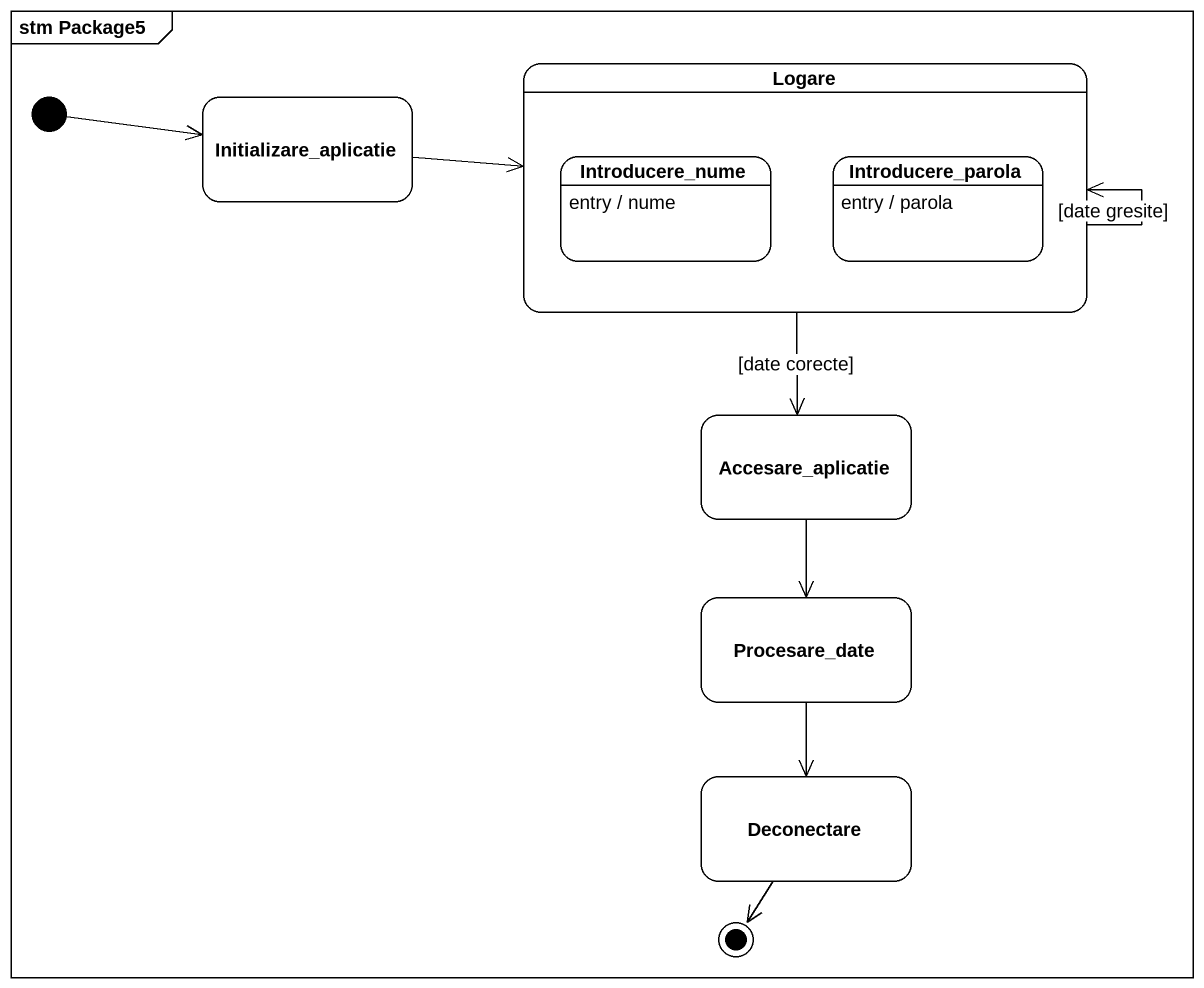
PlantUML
@startuml
mainframe stm Package5
hide empty description
state Logare {
  state Introducere_nume
  Introducere_nume : entry / nume
  state Introducere_parola
  Introducere_parola : entry / parola
}
state Initializare_aplicatie
state Accesare_aplicatie
state Procesare_date
state Deconectare
[*] -right-> Initializare_aplicatie
Logare --> Logare : [date gresite]
Logare --> Accesare_aplicatie : [date corecte]
Initializare_aplicatie -right-> Logare
Accesare_aplicatie --> Procesare_date
Procesare_date --> Deconectare
Deconectare --> [*]
@enduml
